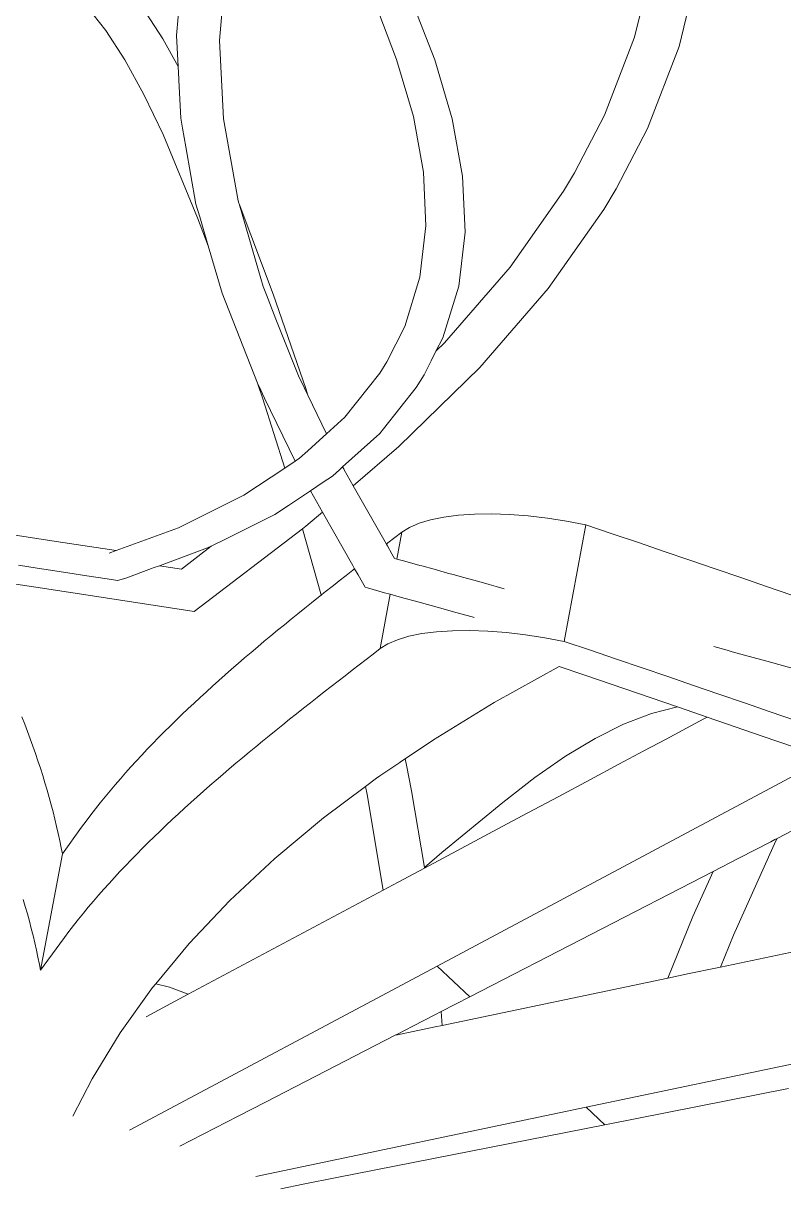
# Model space of a CAD drawing. Header units: millimetres. Extents: x 930469 to 1523124, y -120375 to 411163.
# Drawn here: x 1426108.1 to 1426309.7, y -6194.4 to -5885.5 of the extents above; entities that cross this region are included whole.
import ezdxf

# ---------------------------------------------------------------- set-up
doc = ezdxf.new("R2010")
doc.units = ezdxf.units.MM
doc.layers.add('A-NET THAY', color=8, linetype='Continuous', lineweight=0)
doc.layers.add('COT VACH', color=8, linetype='Continuous', lineweight=0)

# ---------------------------------------------------------------- blocks, each defined once
blk = doc.blocks.new('fgholol')
at = {"layer": 'A-NET THAY', "ltscale": 3}
for p, q in [((1044116.5, 33158.64), (1044118.32, 33179.7)), ((1044243.04, 33179.46), (1044237.89, 33158.2)), ((1044127.9, 33157.34), (1044129.64, 33177.53)), ((1044255.09, 33178.01), (1044249.7, 33155.7)), ((1044168.82, 33167.91), (1044174.82, 33152.32)), ((1044178.78, 33168.12), (1044184.92, 33152.17)), ((1044092.67, 33166.31), (1044097.74, 33159.94)), ((1044107.28, 33166.31), (1044112.87, 33157.74)), ((1044097.74, 33159.94), (1044102.79, 33152.19)), ((1044112.87, 33157.74), (1044116.91, 33150.4)), ((1044116.91, 33150.4), (1044116.5, 33158.64)), ((1044128.93, 33136.53), (1044127.9, 33157.34)), ((1044237.89, 33158.2), (1044229.95, 33137.5)), ((1044249.7, 33155.7), (1044241.36, 33133.99)), ((1044102.79, 33152.19), (1044107.84, 33143.02)), ((1044174.82, 33152.32), (1044179.29, 33137.15)), ((1044184.92, 33152.17), (1044189.52, 33136.56)), ((1044117.07, 33147.04), (1044116.91, 33150.4)), ((1044117.09, 33146.78), (1044117.07, 33147.04)), ((1044117.59, 33136.73), (1044117.09, 33146.78)), ((1044107.84, 33143.02), (1044112.88, 33132.39)), ((1044118.05, 33134.11), (1044117.59, 33136.73)), ((1044132.77, 33114.85), (1044128.93, 33136.53)), ((1044179.29, 33137.15), (1044181.96, 33122.44)), ((1044189.52, 33136.56), (1044192.29, 33121.34)), ((1044229.95, 33137.5), (1044222.02, 33122.26)), ((1044118.93, 33129.15), (1044118.05, 33134.11)), ((1044241.36, 33133.99), (1044233.05, 33118.01)), ((1044112.88, 33132.39), (1044122.04, 33110.36)), ((1044121.62, 33113.99), (1044118.93, 33129.15)), ((1044181.96, 33122.44), (1044182.6, 33108.25)), ((1044192.29, 33121.34), (1044192.96, 33106.55)), ((1044222.02, 33122.26), (1044219.1, 33117.39)), ((1044219.1, 33117.39), (1044204.92, 33097.25)), ((1044233.05, 33118.01), (1044229.77, 33112.56)), ((1044132.97, 33114.19), (1044132.77, 33114.85)), ((1044132.97, 33114.19), (1044133.04, 33114.01)), ((1044122.63, 33110.55), (1044121.62, 33113.99)), ((1044133.02, 33114), (1044133.04, 33114.01)), ((1044138.19, 33096.36), (1044133.04, 33114.01)), ((1044133.04, 33114.01), (1044142.08, 33090.13)), ((1044229.77, 33112.56), (1044215.04, 33091.62)), ((1044122.04, 33110.36), (1044124.85, 33102.94)), ((1044124.85, 33102.94), (1044122.63, 33110.55)), ((1044182.6, 33108.25), (1044181, 33094.61)), ((1044192.96, 33106.55), (1044191.27, 33092.24)), ((1044128.54, 33090.33), (1044124.85, 33102.94)), ((1044139.41, 33092.16), (1044138.19, 33096.36)), ((1044204.92, 33097.25), (1044187.52, 33077.18)), ((1044181, 33094.61), (1044176.96, 33081.53)), ((1044137.97, 33066.47), (1044128.54, 33090.33)), ((1044140.31, 33089.89), (1044139.41, 33092.16)), ((1044142.83, 33083.51), (1044140.31, 33089.89)), ((1044142.08, 33090.13), (1044150.71, 33065.12)), ((1044191.27, 33092.24), (1044187.04, 33078.52)), ((1044215.04, 33091.62), (1044196.89, 33070.69)), ((1044148.78, 33068.45), (1044142.83, 33083.51)), ((1044176.96, 33081.53), (1044172.24, 33072.14)), ((1044187.04, 33078.52), (1044185.24, 33074.95)), ((1044187.52, 33077.18), (1044185.24, 33074.95)), ((1044185.24, 33074.95), (1044183.98, 33072.44)), ((1044172.24, 33072.14), (1044170.4, 33069.19)), ((1044183.98, 33072.44), (1044182.09, 33068.67)), ((1044150.39, 33065.14), (1044148.78, 33068.45)), ((1044170.4, 33069.19), (1044161.08, 33057.45)), ((1044196.89, 33070.69), (1044175.43, 33049.71)), ((1044182.09, 33068.67), (1044180.03, 33065.37)), ((1044138.25, 33065.76), (1044137.97, 33066.47)), ((1044137.97, 33066.47), (1044139.38, 33062.37)), ((1044139.82, 33062.53), (1044138.25, 33065.76)), ((1044151.27, 33063.33), (1044150.39, 33065.14)), ((1044150.71, 33065.12), (1044151.27, 33063.33)), ((1044180.03, 33065.37), (1044171.33, 33054.42)), ((1044139.38, 33062.37), (1044145.14, 33043.99)), ((1044147.92, 33045.85), (1044139.82, 33062.53)), ((1044156.25, 33053.09), (1044151.27, 33063.33)), ((1044161.08, 33057.45), (1044156.25, 33053.09)), ((1044155.37, 33052.3), (1044151.25, 33048.58)), ((1044156.25, 33053.09), (1044155.37, 33052.3)), ((1044170.34, 33053.16), (1044160.51, 33044.3)), ((1044171.33, 33054.42), (1044170.34, 33053.16)), ((1044175.43, 33049.71), (1044163.3, 33039.32)), ((1044149.07, 33046.61), (1044147.92, 33045.85)), ((1044151.25, 33048.58), (1044149.07, 33046.61)), ((1044145.14, 33043.99), (1044134.35, 33036.79)), ((1044147.92, 33045.85), (1044145.14, 33043.99)), ((1044159.64, 33043.51), (1044157.87, 33041.91)), ((1044160.51, 33044.3), (1044159.64, 33043.51)), ((1044160.78, 33043.76), (1044160.51, 33044.3)), ((1044160.93, 33043.49), (1044160.78, 33043.76)), ((1044163.3, 33039.32), (1044160.93, 33043.49)), ((1044155.37, 33040.23), (1044151.95, 33037.95)), ((1044157.81, 33041.86), (1044155.37, 33040.23)), ((1044157.87, 33041.91), (1044157.81, 33041.86)), ((1044134.35, 33036.79), (1044117.01, 33028.18)), ((1044151.95, 33037.95), (1044146.11, 33034.05)), ((1044152.77, 33036.51), (1044151.95, 33037.95)), ((1044172.1, 33023.83), (1044163.3, 33039.32)), ((1044146.11, 33034.05), (1044142.57, 33031.69)), ((1044155.14, 33032.34), (1044152.77, 33036.51)), ((1044142.57, 33031.69), (1044129.46, 33025.18)), ((1044153.54, 33030.97), (1044150.77, 33028.6)), ((1044155.14, 33032.34), (1044153.54, 33030.97)), ((1044163.19, 33018.18), (1044155.14, 33032.34)), ((1044187.32, 33031), (1044183.84, 33030.29)), ((1044191.2, 33031.5), (1044187.32, 33031)), ((1044195.44, 33031.78), (1044191.2, 33031.5)), ((1044199.98, 33031.84), (1044195.44, 33031.78)), ((1044204.75, 33031.68), (1044199.98, 33031.84)), ((1044209.71, 33031.3), (1044204.75, 33031.68)), ((1044214.78, 33030.71), (1044209.71, 33031.3)), ((1044219.9, 33029.91), (1044214.78, 33030.71)), ((1044117.01, 33028.18), (1044100.5, 33022.12)), ((1044149.89, 33027.93), (1044121.16, 33005.97)), ((1044150.77, 33028.6), (1044149.89, 33027.93)), ((1044149.89, 33027.93), (1044154.75, 33010.65)), ((1044178.26, 33028.29), (1044176.23, 33027.02)), ((1044180.81, 33029.39), (1044178.26, 33028.29)), ((1044183.84, 33030.29), (1044180.81, 33029.39)), ((1044219.22, 32998.04), (1044225.01, 33028.92)), ((1044225.01, 33028.92), (1044219.9, 33029.91)), ((1044225.01, 33028.92), (1044232, 33026.58)), ((1044084.52, 33024.57), (1044067.51, 33027.18)), ((1044100.5, 33022.12), (1044084.52, 33024.57)), ((1044129.46, 33025.18), (1044125.67, 33023.3)), ((1044172.52, 33024.16), (1044174.37, 33025.59)), ((1044174.37, 33025.59), (1044176.23, 33027.02)), ((1044174.9, 33019.88), (1044176.23, 33027.02)), ((1044232, 33026.58), (1044238.91, 33024.24)), ((1044100.5, 33022.12), (1044098.6, 33021.42)), ((1044124.71, 33022.82), (1044111.93, 33018.13)), ((1044125.67, 33023.3), (1044117.74, 33017.23)), ((1044125.67, 33023.3), (1044124.71, 33022.82)), ((1044172.1, 33023.83), (1044172.52, 33024.16)), ((1044172.37, 33023.37), (1044172.1, 33023.83)), ((1044173.56, 33021.26), (1044172.37, 33023.37)), ((1044238.91, 33024.24), (1044245.74, 33021.91)), ((1044245.74, 33021.91), (1044252.52, 33019.59)), ((1044174.24, 33020.06), (1044173.56, 33021.26)), ((1044174.9, 33019.88), (1044174.24, 33020.06)), ((1044176.6, 33019.41), (1044174.9, 33019.88)), ((1044178.82, 33018.8), (1044176.6, 33019.41)), ((1044180.94, 33018.21), (1044178.82, 33018.8)), ((1044252.52, 33019.59), (1044259.3, 33017.28)), ((1044079.16, 33012.42), (1044059.49, 33015.44)), ((1044079.52, 33017.46), (1044074.54, 33018.23)), ((1044083.05, 33016.92), (1044079.52, 33017.46)), ((1044089.35, 33015.95), (1044083.05, 33016.92)), ((1044091.55, 33015.61), (1044089.35, 33015.95)), ((1044099.18, 33014.44), (1044091.55, 33015.61)), ((1044109.83, 33017.36), (1044103, 33014.85)), ((1044110.31, 33017.53), (1044109.83, 33017.36)), ((1044111.93, 33018.13), (1044110.31, 33017.53)), ((1044117.74, 33017.23), (1044111.93, 33018.13)), ((1044159.56, 33014.09), (1044161.4, 33015.53)), ((1044161.4, 33015.53), (1044163.25, 33016.97)), ((1044163.68, 33017.31), (1044163.19, 33018.18)), ((1044163.25, 33016.97), (1044163.48, 33017.16)), ((1044163.48, 33017.16), (1044163.68, 33017.31)), ((1044164.59, 33015.72), (1044163.68, 33017.31)), ((1044165.78, 33013.63), (1044164.59, 33015.72)), ((1044181.54, 33018.05), (1044180.94, 33018.21)), ((1044184.73, 33017.17), (1044181.54, 33018.05)), ((1044188.33, 33016.17), (1044184.73, 33017.17)), ((1044190.15, 33015.67), (1044188.33, 33016.17)), ((1044192.31, 33015.07), (1044190.15, 33015.67)), ((1044259.3, 33017.28), (1044266.07, 33014.96)), ((1044098.82, 33009.4), (1044079.16, 33012.42)), ((1044100.83, 33014.19), (1044099.18, 33014.44)), ((1044103, 33014.85), (1044100.83, 33014.19)), ((1044155.9, 33011.2), (1044157.73, 33012.65)), ((1044157.73, 33012.65), (1044158.52, 33013.27)), ((1044158.52, 33013.27), (1044159.56, 33014.09)), ((1044166.48, 33012.4), (1044165.78, 33013.63)), ((1044167.1, 33012.23), (1044166.48, 33012.4)), ((1044168.61, 33011.81), (1044167.1, 33012.23)), ((1044196.61, 33013.89), (1044192.31, 33015.07)), ((1044199.35, 33013.13), (1044196.61, 33013.89)), ((1044201.18, 33012.62), (1044199.35, 33013.13)), ((1044203.34, 33012.03), (1044201.18, 33012.62)), ((1044266.07, 33014.96), (1044272.85, 33012.63)), ((1044272.85, 33012.63), (1044279.63, 33010.3)), ((1044121.16, 33005.97), (1044098.82, 33009.4)), ((1044152.25, 33008.31), (1044154.07, 33009.75)), ((1044154.07, 33009.75), (1044154.83, 33010.35)), ((1044154.75, 33010.65), (1044154.83, 33010.35)), ((1044154.83, 33010.35), (1044155.64, 33011)), ((1044155.64, 33011), (1044155.9, 33011.2)), ((1044170.12, 33011.39), (1044168.61, 33011.81)), ((1044171.63, 33010.97), (1044170.12, 33011.39)), ((1044170.44, 32996.14), (1044173.15, 33010.56)), ((1044173.15, 33010.56), (1044171.63, 33010.97)), ((1044174.85, 33010.09), (1044173.15, 33010.56)), ((1044177.07, 33009.47), (1044174.85, 33010.09)), ((1044179.79, 33008.72), (1044177.07, 33009.47)), ((1044148.64, 33005.4), (1044150.44, 33006.85)), ((1044150.44, 33006.85), (1044152.25, 33008.31)), ((1044182.98, 33007.84), (1044179.79, 33008.72)), ((1044186.58, 33006.85), (1044182.98, 33007.84)), ((1044190.56, 33005.75), (1044186.58, 33006.85)), ((1044145.05, 33002.48), (1044146.84, 33003.94)), ((1044146.84, 33003.94), (1044148.64, 33005.4)), ((1044194.86, 33004.56), (1044190.56, 33005.75)), ((1044195.35, 33004.42), (1044194.86, 33004.56)), ((1044141.49, 32999.56), (1044143.27, 33001.02)), ((1044143.27, 33001.02), (1044145.05, 33002.48)), ((1044181.53, 33000.12), (1044178.05, 32999.41)), ((1044185.41, 33000.62), (1044181.53, 33000.12)), ((1044189.65, 33000.9), (1044185.41, 33000.62)), ((1044194.18, 33000.96), (1044189.65, 33000.9)), ((1044198.96, 33000.8), (1044194.18, 33000.96)), ((1044203.92, 33000.42), (1044198.96, 33000.8)), ((1044208.99, 32999.83), (1044203.92, 33000.42)), ((1044214.11, 32999.03), (1044208.99, 32999.83)), ((1044137.98, 32996.62), (1044139.73, 32998.09)), ((1044139.73, 32998.09), (1044141.49, 32999.56)), ((1044172.47, 32997.41), (1044170.44, 32996.14)), ((1044175.02, 32998.51), (1044172.47, 32997.41)), ((1044178.05, 32999.41), (1044175.02, 32998.51)), ((1044219.22, 32998.04), (1044214.11, 32999.03)), ((1044219.22, 32998.04), (1044226.21, 32995.7)), ((1044262.46, 32995.69), (1044258.89, 32996.68)), ((1044132.79, 32992.18), (1044134.51, 32993.66)), ((1044134.51, 32993.66), (1044136.24, 32995.14)), ((1044136.24, 32995.14), (1044137.98, 32996.62)), ((1044166.73, 32993.28), (1044168.58, 32994.71)), ((1044168.58, 32994.71), (1044170.44, 32996.14)), ((1044226.21, 32995.7), (1044233.12, 32993.36)), ((1044263.79, 32995.33), (1044262.46, 32995.69)), ((1044269.32, 32993.8), (1044263.79, 32995.33)), ((1044273, 32992.78), (1044269.32, 32993.8)), ((1044129.38, 32989.21), (1044131.08, 32990.7)), ((1044131.08, 32990.7), (1044132.79, 32992.18)), ((1044163.01, 32990.41), (1044164.87, 32991.84)), ((1044164.87, 32991.84), (1044166.73, 32993.28)), ((1044200.72, 32981.86), (1044217.88, 32991.39)), ((1044217.88, 32991.39), (1044224.68, 32989.09)), ((1044233.12, 32993.36), (1044239.94, 32991.03)), ((1044239.94, 32991.03), (1044246.73, 32988.71)), ((1044276.18, 32991.9), (1044273, 32992.78)), ((1044282.2, 32990.24), (1044276.18, 32991.9)), ((1044126.03, 32986.22), (1044127.7, 32987.72)), ((1044127.7, 32987.72), (1044129.38, 32989.21)), ((1044157.46, 32986.09), (1044159.31, 32987.53)), ((1044159.31, 32987.53), (1044161.16, 32988.97)), ((1044161.16, 32988.97), (1044163.01, 32990.41)), ((1044249.25, 32980.69), (1044224.68, 32989.09)), ((1044246.73, 32988.71), (1044253.51, 32986.4)), ((1044122.74, 32983.22), (1044124.38, 32984.72)), ((1044124.38, 32984.72), (1044126.03, 32986.22)), ((1044153.77, 32983.21), (1044155.61, 32984.65)), ((1044155.61, 32984.65), (1044157.46, 32986.09)), ((1044253.51, 32986.4), (1044260.28, 32984.08)), ((1044119.5, 32980.19), (1044121.11, 32981.71)), ((1044121.11, 32981.71), (1044122.74, 32983.22)), ((1044150.11, 32980.32), (1044151.94, 32981.77)), ((1044151.94, 32981.77), (1044153.77, 32983.21)), ((1044184.59, 32972), (1044200.72, 32981.86)), ((1044260.28, 32984.08), (1044267.06, 32981.75)), ((1044267.06, 32981.75), (1044273.84, 32979.42)), ((1044116.33, 32977.15), (1044117.91, 32978.68)), ((1044117.91, 32978.68), (1044119.5, 32980.19)), ((1044146.46, 32977.43), (1044148.28, 32978.87)), ((1044148.28, 32978.87), (1044150.11, 32980.32)), ((1044235, 32976.13), (1044242.41, 32978.96)), ((1044242.41, 32978.96), (1044249.25, 32980.69)), ((1044249.25, 32980.69), (1044249.82, 32980.5)), ((1044257.15, 32977.99), (1044249.82, 32980.5)), ((1044273.84, 32979.42), (1044280.61, 32977.09)), ((1044075.44, 32978.04), (1044076.21, 32976.09)), ((1044076.21, 32976.09), (1044076.95, 32974.14)), ((1044113.23, 32974.09), (1044114.77, 32975.63)), ((1044114.77, 32975.63), (1044116.33, 32977.15)), ((1044142.84, 32974.52), (1044144.65, 32975.97)), ((1044144.65, 32975.97), (1044146.46, 32977.43)), ((1044227.43, 32972.35), (1044235, 32976.13)), ((1044246.27, 32972.18), (1044251.7, 32975.08)), ((1044251.7, 32975.08), (1044256.27, 32977.52)), ((1044256.27, 32977.52), (1044257.15, 32977.99)), ((1044271.96, 32972.89), (1044257.15, 32977.99)), ((1044076.95, 32974.14), (1044077.68, 32972.2)), ((1044077.68, 32972.2), (1044078.38, 32970.25)), ((1044110.2, 32971.01), (1044111.7, 32972.56)), ((1044111.7, 32972.56), (1044113.23, 32974.09)), ((1044139.26, 32971.6), (1044141.05, 32973.06)), ((1044141.05, 32973.06), (1044142.84, 32974.52)), ((1044177.08, 32966.93), (1044184.59, 32972)), ((1044219.62, 32967.63), (1044227.43, 32972.35)), ((1044240.37, 32969.03), (1044246.27, 32972.18)), ((1044271.96, 32972.89), (1044285.4, 32968.23)), ((1044078.38, 32970.25), (1044079.07, 32968.31)), ((1044107.24, 32967.91), (1044108.71, 32969.46)), ((1044108.71, 32969.46), (1044110.2, 32971.01)), ((1044135.7, 32968.68), (1044137.48, 32970.14)), ((1044137.48, 32970.14), (1044139.26, 32971.6)), ((1044233.73, 32965.49), (1044240.37, 32969.03)), ((1044079.07, 32968.31), (1044079.73, 32966.37)), ((1044079.73, 32966.37), (1044080.37, 32964.43)), ((1044104.36, 32964.79), (1044105.79, 32966.35)), ((1044105.79, 32966.35), (1044107.24, 32967.91)), ((1044130.45, 32964.26), (1044132.19, 32965.74)), ((1044132.19, 32965.74), (1044133.94, 32967.21)), ((1044133.94, 32967.21), (1044135.7, 32968.68)), ((1044170.4, 32962.41), (1044175.68, 32965.98)), ((1044175.68, 32965.98), (1044175.87, 32966.11)), ((1044175.87, 32966.11), (1044177.08, 32966.93)), ((1044177.08, 32966.93), (1044177.44, 32965.28)), ((1044185.59, 32912), (1044288.74, 32967.07)), ((1044211.49, 32961.97), (1044219.62, 32967.63)), ((1044080.37, 32964.43), (1044080.99, 32962.49)), ((1044101.57, 32961.64), (1044102.96, 32963.22)), ((1044102.96, 32963.22), (1044104.36, 32964.79)), ((1044127, 32961.3), (1044128.72, 32962.78)), ((1044128.72, 32962.78), (1044130.45, 32964.26)), ((1044177.44, 32965.28), (1044178.78, 32958.43)), ((1044226.2, 32961.46), (1044233.73, 32965.49)), ((1044080.99, 32962.49), (1044081.59, 32960.56)), ((1044081.59, 32960.56), (1044082.16, 32958.63)), ((1044098.87, 32958.47), (1044100.21, 32960.06)), ((1044100.21, 32960.06), (1044101.57, 32961.64)), ((1044123.59, 32958.33), (1044125.29, 32959.82)), ((1044125.29, 32959.82), (1044127, 32961.3)), ((1044155.47, 32951.3), (1044166.58, 32959.62)), ((1044166.58, 32959.62), (1044169.5, 32961.81)), ((1044166.58, 32959.62), (1044167, 32957.45)), ((1044169.5, 32961.81), (1044170.4, 32962.41)), ((1044202.97, 32955.38), (1044211.49, 32961.97)), ((1044217.65, 32956.9), (1044226.2, 32961.46)), ((1044082.16, 32958.63), (1044082.71, 32956.7)), ((1044082.71, 32956.7), (1044083.23, 32954.78)), ((1044096.25, 32955.27), (1044097.55, 32956.87)), ((1044097.55, 32956.87), (1044098.87, 32958.47)), ((1044120.24, 32955.34), (1044121.91, 32956.84)), ((1044121.91, 32956.84), (1044123.59, 32958.33)), ((1044167, 32957.45), (1044171.27, 32932.14)), ((1044178.78, 32958.43), (1044182.21, 32938.12)), ((1044208.08, 32951.79), (1044217.65, 32956.9)), ((1044083.23, 32954.78), (1044083.73, 32952.86)), ((1044093.74, 32952.05), (1044094.98, 32953.66)), ((1044094.98, 32953.66), (1044096.25, 32955.27)), ((1044116.95, 32952.34), (1044118.59, 32953.84)), ((1044118.59, 32953.84), (1044120.24, 32955.34)), ((1044186.84, 32942.06), (1044202.97, 32955.38)), ((1044275.67, 32945.82), (1044294.55, 32955.54)), ((1044083.73, 32952.86), (1044084.21, 32950.94)), ((1044084.21, 32950.94), (1044084.67, 32949.03)), ((1044091.31, 32948.81), (1044092.51, 32950.43)), ((1044092.51, 32950.43), (1044093.74, 32952.05)), ((1044113.71, 32949.31), (1044115.32, 32950.83)), ((1044115.32, 32950.83), (1044116.95, 32952.34)), ((1044142.51, 32940.49), (1044155.47, 32951.3)), ((1044201.64, 32948.35), (1044208.08, 32951.79)), ((1044084.67, 32949.03), (1044085.11, 32947.12)), ((1044086.22, 32941.78), (1044091.31, 32948.81)), ((1044110.54, 32946.27), (1044112.12, 32947.8)), ((1044112.12, 32947.8), (1044113.71, 32949.31)), ((1044188.3, 32941.23), (1044201.64, 32948.35)), ((1044085.11, 32947.12), (1044085.52, 32945.22)), ((1044085.52, 32945.22), (1044085.92, 32943.31)), ((1044107.44, 32943.21), (1044108.98, 32944.75)), ((1044108.98, 32944.75), (1044110.54, 32946.27)), ((1044264.1, 32920.21), (1044275.36, 32945.19)), ((1044265.54, 32940.6), (1044274, 32944.95)), ((1044274, 32944.95), (1044275.07, 32945.51)), ((1044275.07, 32945.51), (1044275.67, 32945.82)), ((1044275.36, 32945.19), (1044275.67, 32945.82)), ((1044080.43, 32910.9), (1044086.22, 32941.78)), ((1044085.92, 32943.31), (1044086.22, 32941.78)), ((1044104.41, 32940.13), (1044105.91, 32941.68)), ((1044105.91, 32941.68), (1044107.44, 32943.21)), ((1044182.21, 32938.12), (1044186.84, 32942.06)), ((1044182.23, 32937.99), (1044188.3, 32941.23)), ((1044101.45, 32937.03), (1044102.92, 32938.58)), ((1044102.92, 32938.58), (1044104.41, 32940.13)), ((1044130.63, 32929.38), (1044142.51, 32940.49)), ((1044180.72, 32937.18), (1044182.23, 32937.99)), ((1044182.21, 32938.12), (1044182.23, 32937.99)), ((1044258.73, 32937.09), (1044265.54, 32940.6)), ((1044098.57, 32933.91), (1044100, 32935.47)), ((1044100, 32935.47), (1044101.45, 32937.03)), ((1044175.24, 32934.26), (1044180.72, 32937.18)), ((1044194.21, 32903.84), (1044258.73, 32937.09)), ((1044253.35, 32925.14), (1044258.73, 32937.09)), ((1044095.78, 32930.76), (1044097.17, 32932.34)), ((1044097.17, 32932.34), (1044098.57, 32933.91)), ((1044119.58, 32904.54), (1044171.27, 32932.14)), ((1044171.27, 32932.14), (1044175.24, 32934.26)), ((1044075.8, 32929.68), (1044076.37, 32927.75)), ((1044093.08, 32927.59), (1044094.42, 32929.18)), ((1044094.42, 32929.18), (1044095.78, 32930.76)), ((1044119.83, 32917.97), (1044130.63, 32929.38)), ((1044076.37, 32927.75), (1044076.92, 32925.82)), ((1044076.92, 32925.82), (1044077.44, 32923.9)), ((1044090.46, 32924.39), (1044091.76, 32925.99)), ((1044091.76, 32925.99), (1044093.08, 32927.59)), ((1044077.44, 32923.9), (1044077.94, 32921.98)), ((1044087.95, 32921.17), (1044089.19, 32922.78)), ((1044089.19, 32922.78), (1044090.46, 32924.39)), ((1044246.71, 32908.8), (1044253.35, 32925.14)), ((1044260.65, 32911.73), (1044318.43, 32923.84)), ((1044077.94, 32921.98), (1044078.42, 32920.06)), ((1044078.42, 32920.06), (1044078.88, 32918.15)), ((1044085.52, 32917.93), (1044086.72, 32919.55)), ((1044086.72, 32919.55), (1044087.95, 32921.17)), ((1044260.65, 32911.73), (1044264.1, 32920.21)), ((1044078.88, 32918.15), (1044079.32, 32916.24)), ((1044080.43, 32910.9), (1044085.52, 32917.93)), ((1044110.98, 32907.3), (1044119.83, 32917.97)), ((1044079.32, 32916.24), (1044079.73, 32914.34)), ((1044079.73, 32914.34), (1044080.13, 32912.43)), ((1044225.11, 32874.61), (1044422.72, 32916.03)), ((1044080.13, 32912.43), (1044080.43, 32910.9)), ((1044104.04, 32868.46), (1044185.59, 32912)), ((1044185.59, 32912), (1044194.21, 32903.84)), ((1044252.35, 32909.99), (1044259.33, 32911.45)), ((1044259.33, 32911.45), (1044260.65, 32911.73)), ((1044110.13, 32906.29), (1044110.98, 32907.3)), ((1044110.98, 32907.3), (1044114.63, 32906.4)), ((1044186.86, 32896.26), (1044246.71, 32908.8)), ((1044246.71, 32908.8), (1044252.35, 32909.99)), ((1044101.54, 32894.33), (1044110.13, 32906.29)), ((1044113.79, 32901.45), (1044119.58, 32904.54)), ((1044114.63, 32906.4), (1044119.58, 32904.54)), ((1044108.4, 32898.57), (1044113.79, 32901.45)), ((1044186.67, 32899.96), (1044194.21, 32903.84)), ((1044179.11, 32896.06), (1044184.92, 32899.06)), ((1044184.92, 32899.06), (1044186.67, 32899.96)), ((1044186.67, 32899.96), (1044186.86, 32896.26)), ((1044175.05, 32893.97), (1044179.11, 32896.06)), ((1044179.18, 32894.65), (1044185.08, 32895.88)), ((1044185.08, 32895.88), (1044186.86, 32896.26)), ((1044094.06, 32882.11), (1044101.54, 32894.33)), ((1044140.02, 32875.92), (1044174.43, 32893.65)), ((1044174.43, 32893.65), (1044175.05, 32893.97)), ((1044174.43, 32893.65), (1044175.06, 32893.78)), ((1044175.05, 32893.97), (1044175.06, 32893.78)), ((1044175.06, 32893.78), (1044179.18, 32894.65)), ((1044088.98, 32872.17), (1044094.06, 32882.11)), ((1044230.02, 32869.96), (1044278.72, 32879.58)), ((1044132.85, 32872.23), (1044140.02, 32875.92)), ((1044137.48, 32856.24), (1044225.11, 32874.61)), ((1044225.11, 32874.61), (1044230.02, 32869.96)), ((1044117.32, 32864.23), (1044132.85, 32872.23)), ((1044158.94, 32855.92), (1044230.02, 32869.96)), ((1044150.08, 32854.16), (1044158.94, 32855.92)), ((1044144.14, 32852.99), (1044150.08, 32854.16))]:
    blk.add_line(p, q, dxfattribs=at)

msp = doc.modelspace()

# ---------------------------------------------------------------- block references
at = {"layer": 'COT VACH'}
msp.add_blockref('fgholol', (382032.3, -39047.4), dxfattribs=at)

doc.saveas('drawing.dxf')
